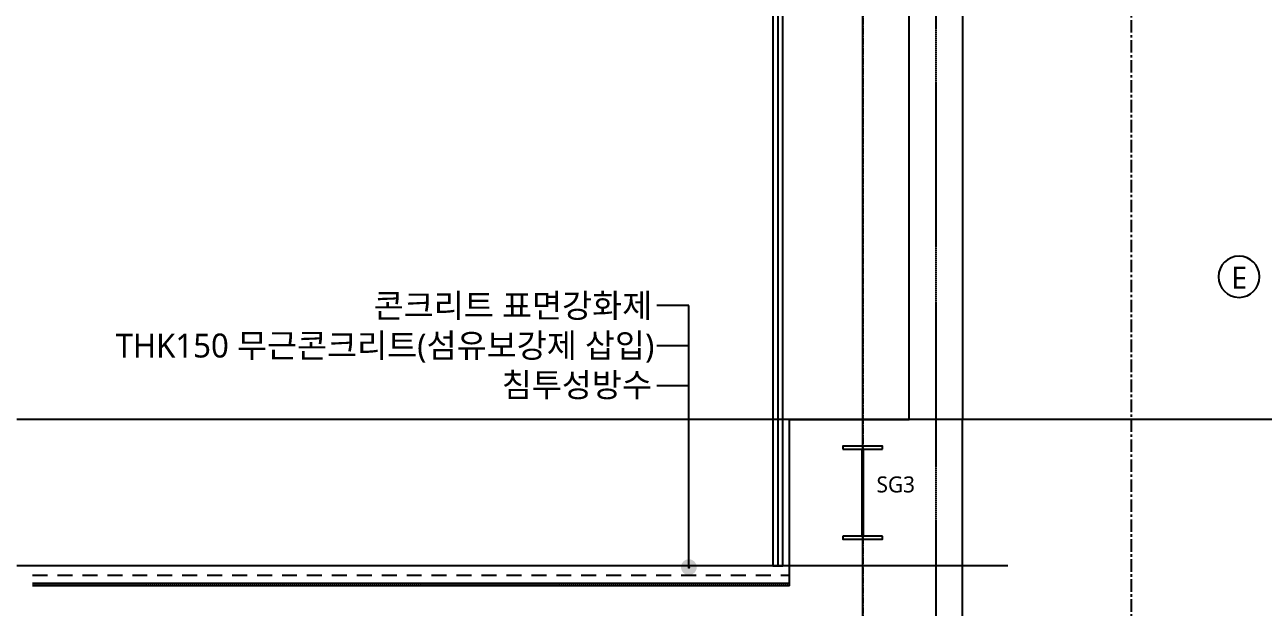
# Model space of a CAD drawing. Header units: millimetres. Extents: x -65167 to 413267, y -17142 to 66587.
# Drawn here: x 387001 to 396312, y 23540 to 27915 of the extents above; entities that cross this region are included whole.
import ezdxf
from ezdxf.enums import TextEntityAlignment as Align

# ---------------------------------------------------------------- set-up
doc = ezdxf.new("R2010")
doc.units = ezdxf.units.MM
doc.header["$LTSCALE"] = 75
doc.header["$MEASUREMENT"] = 0
for name, pattern in [('CEN', [62, 60, -1, 0, -1]), ('CENTER', [2, 1.25, -0.25, 0.25, -0.25]), ('HID', [2.5, 1.5, -1]), ('HIDDEN', [2, 1, -1])]:
    doc.linetypes.add(name, pattern=pattern)
doc.layers.get('0').update_dxf_attribs({"linetype": 'CONTINUOUS'})
for name, color, linetype in [('CEN', 1, 'CEN'), ('CEN(ST)', 1, 'CENTER'), ('CON', 2, 'CONTINUOUS'), ('FIN', 8, 'CONTINUOUS'), ('FIN(패널-T75 글라스울)', 6, 'CONTINUOUS'), ('FIN-2', 9, 'CONTINUOUS'), ('INS', 251, 'BATTING'), ('LED', 7, 'CONTINUOUS'), ('STEEL', 5, 'CONTINUOUS'), ('TEXT(MIN)', 7, 'CONTINUOUS'), ('TEXT(NOTE小)', 1, 'CONTINUOUS'), ('TEXT(노트)', 7, 'CONTINUOUS'), ('wire-meshes', 1, 'CONTINUOUS'), ('방수', 8, 'HIDDEN')]:
    doc.layers.add(name, color=color, linetype=linetype)
doc.styles.add('CGS', font='cgse', dxfattribs={"bigfont": 'cgs'})
doc.styles.add('나눔바른고딕', font='NanumBarunGothic.ttf')
doc.linetypes.add('BATTING', pattern='A,0.0001,-0.1,[134,ltypeshp.shx,S=0.1,R=0,X=-0.1,Y=0],-0.2,[134,ltypeshp.shx,S=0.1,R=180,X=0.1,Y=0],-0.1', length=0.4001)
doc.dimstyles.new('NDIM 1200', dxfattribs={"dimscale": 75, "dimtxt": 3, "dimasz": 1, "dimexe": 2, "dimexo": 2, "dimgap": 1, "dimtad": 1, "dimdec": 0, "dimdsep": 46, "dimtxsty": 'CGS', "dimblk": 'DOT0', "dimcen": 1, "dimdle": 8, "dimclrd": 256, "dimclre": 256, "dimclrt": 256, "dimadec": 0, "dimazin": 0, "dimtfac": 1, "dimtdec": 0, "dimtix": 1, "dimtmove": 2, "dimatfit": 3, "dimldrblk": 'DOT0', "dimfxl": 1, "dimtolj": 1, "dimtzin": 0, "dimlwd": -1, "dimlwe": -1, "dimarcsym": 0})

# ---------------------------------------------------------------- blocks, each defined once
blk = doc.blocks.new('hb-700x300')
at = {"layer": 'STEEL', "color": 3, "linetype": 'ByBlock', "ltscale": 0.5}
for p, q in [((65176.7, 60321), (65320.2, 60321)), ((65320.2, 60321), (65320.2, 59669)), ((65333.2, 59669), (65333.2, 60321)), ((65333.2, 60321), (65476.7, 60321)), ((65320.2, 59669), (65176.7, 59669)), ((65476.7, 59669), (65333.2, 59669))]:
    blk.add_line(p, q, dxfattribs=at)
for points in [[(65476.7, 60321), (65476.7, 60345), (65176.7, 60345), (65176.7, 60321)], [(65176.7, 59669), (65176.7, 59645), (65476.7, 59645), (65476.7, 59669)]]:
    blk.add_lwpolyline(points, dxfattribs=at)
blk = doc.blocks.new('DOT0')
blk.add_line((-3, 0), (3, 0))
at = {"color": 6}
blk.add_circle((0, 0), 0.75, dxfattribs=at)
blk = doc.blocks.new('E')
at = {"layer": 'TEXT(NOTE小)'}
blk.add_circle((286.7, -86.2), 154.6, dxfattribs=at)
at = {"layer": 'TEXT(NOTE小)', "style": '나눔바른고딕'}
blk.add_text('E', height=165, dxfattribs=at).set_placement((287.5, -79), align=Align.MIDDLE_CENTER)

msp = doc.modelspace()

# ---------------------------------------------------------------- hatches: boundary and pattern name
at = {"layer": 'LED', "ltscale": 10000}
h = msp.add_hatch(color=256, dxfattribs=at)
h.dxf.hatch_style = 1
edge = h.paths.add_edge_path()
edge.add_arc((391993.6, 23841.2), 58.9, -180, 180, ccw=False)

# ---------------------------------------------------------------- linework, layer by layer
at = {"ltscale": 10000}
msp.add_line((392750.6, 23850.3), (387059.8, 23850.3), dxfattribs=at)
at = {"layer": 'CEN', "ltscale": 10000}
for p, q in [((393300.6, 12191.9), (393300.6, 28689.6)), ((411067.4, 24950.3), (386941.9, 24950.3)), ((394391.8, 23850.3), (386941.9, 23850.3))]:
    msp.add_line(p, q, dxfattribs=at)
at = {"layer": 'CEN(ST)', "ltscale": 0.1}
msp.add_line((393850.6, 52264.1), (393850.6, 12191.9), dxfattribs=at)
at = {"layer": 'CEN(ST)'}
msp.add_line((395318.1, 49550.3), (395318.1, 12191.9), dxfattribs=at)
at = {"layer": 'CEN(ST)', "ltscale": 0.5}
msp.add_lwpolyline([(393300.6, 52264.1), (393300.6, 13541.4)], dxfattribs=at)
at = {"layer": 'CON', "ltscale": 0.1}
for p, q in [((394050.6, 49550.3), (394050.6, 24950.3)), ((393650.6, 24950.3), (393650.6, 32494.3))]:
    msp.add_line(p, q, dxfattribs=at)
at = {"layer": 'CON', "ltscale": 1000}
for p, q in [((392750.6, 23700.3), (392750.6, 24950.3)), ((394050.6, 12191.9), (394050.6, 24950.3)), ((392750.6, 23700.3), (387059.8, 23700.3))]:
    msp.add_line(p, q, dxfattribs=at)
at = {"layer": 'CON', "ltscale": 10000}
msp.add_line((392750.6, 24950.3), (393650.6, 24950.3), dxfattribs=at)
at = {"layer": 'FIN', "ltscale": 10000}
msp.add_line((391250.6, 23850.3), (391250.6, 23850.3), dxfattribs=at)
msp.add_line((391250.6, 23850.3), (391250.6, 23850.3), dxfattribs=at)
msp.add_line((391250.6, 23850.3), (391250.6, 23850.3), dxfattribs=at)
at = {"layer": 'FIN(패널-T75 글라스울)', "ltscale": 10000}
msp.add_lwpolyline([(392625.6, 23850.3), (392700.6, 23850.3), (392700.6, 33500.3), (392625.6, 33500.3)], close=True, dxfattribs=at)
at = {"layer": 'FIN-2', "ltscale": 0.1}
msp.add_line((387059.8, 23720.3), (392750.6, 23720.3), dxfattribs=at)
at = {"layer": 'INS', "ltscale": 1.2}
msp.add_line((392663.1, 33500.3), (392663.1, 23850.3), dxfattribs=at)
at = {"layer": 'TEXT(MIN)', "ltscale": 10000}
for p, q in [((391753.6, 25505.8), (391993.6, 25505.8)), ((391753.6, 25205.8), (391993.6, 25205.8))]:
    msp.add_line(p, q, dxfattribs=at)
at = {"layer": 'wire-meshes', "linetype": 'HID'}
msp.add_line((387059.8, 23780.6), (392750.6, 23780.6), dxfattribs=at)
at = {"layer": '방수', "ltscale": 0.1}
msp.add_line((387059.8, 23710.3), (392750.6, 23710.3), dxfattribs=at)

# ---------------------------------------------------------------- block references
msp.add_blockref('hb-700x300', (327973.9, -35594.7, 0))
at = {"layer": 'CEN(ST)', "xscale": -1, "rotation": 180}
msp.add_blockref('E', (395843.1, 25936.3), dxfattribs=at)

# ---------------------------------------------------------------- texts
at = {"layer": 'TEXT(MIN)', "style": '나눔바른고딕'}
for s, p in [('콘크리트 표면강화제', (391718.1, 25805.8)), ('THK150 무근콘크리트(섬유보강제 삽입)', (391734.2, 25505.8)), ('침투성방수', (391716.3, 25210.1))]:
    msp.add_text(s, height=180, dxfattribs=at).set_placement(p, align=Align.MIDDLE_RIGHT)
at = {"layer": 'TEXT(노트)', "style": '나눔바른고딕'}
msp.add_text('SG3', height=120, dxfattribs=at).set_placement((393404.3, 24462.6, 0), align=Align.MIDDLE_LEFT)

# ---------------------------------------------------------------- leaders
at = {"layer": 'LED', "ltscale": 10000}
msp.add_leader([(391993.6, 23839.6), (391993.6, 25805.8), (391753.6, 25805.8)], dimstyle='NDIM 1200', override={"dimscale": 20, "dimasz": 1, "dimtad": 0, "dimclrd": 256, "dimldrblk": 'Dot'}, dxfattribs=at)

doc.saveas('drawing.dxf')
